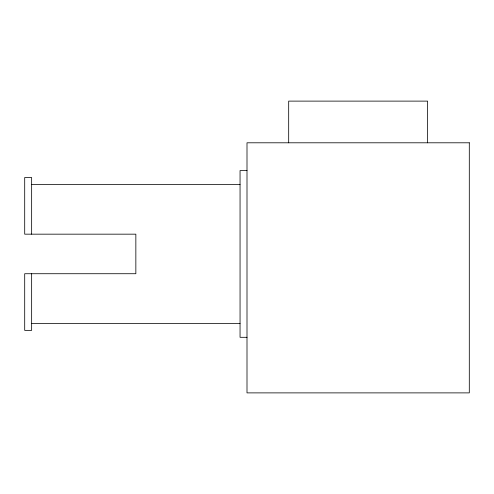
<?xml version="1.0" encoding="UTF-8"?>
<svg xmlns="http://www.w3.org/2000/svg" width="494" height="494" viewBox="0 0 494 494"><rect width="100%" height="100%" fill="white"/><g stroke="black" fill="none" stroke-linecap="round" stroke-linejoin="round"><path stroke-width="0.74" d="M247 170.584L240.053 170.584L240.053 337.309L247 337.309M31.647 184.478L240.053 184.478M31.647 323.416L240.053 323.416M427.619 142.797L427.619 101.116L288.681 101.116L288.681 142.797M31.647 234.168L31.647 177.531L24.7 177.531L24.7 234.168L135.85 234.168L135.85 273.725L24.7 273.725L24.7 330.363L31.647 330.363L31.647 273.725M469.3 142.797L247 142.797L247 392.884L469.3 392.884L469.3 142.797"/></g></svg>
